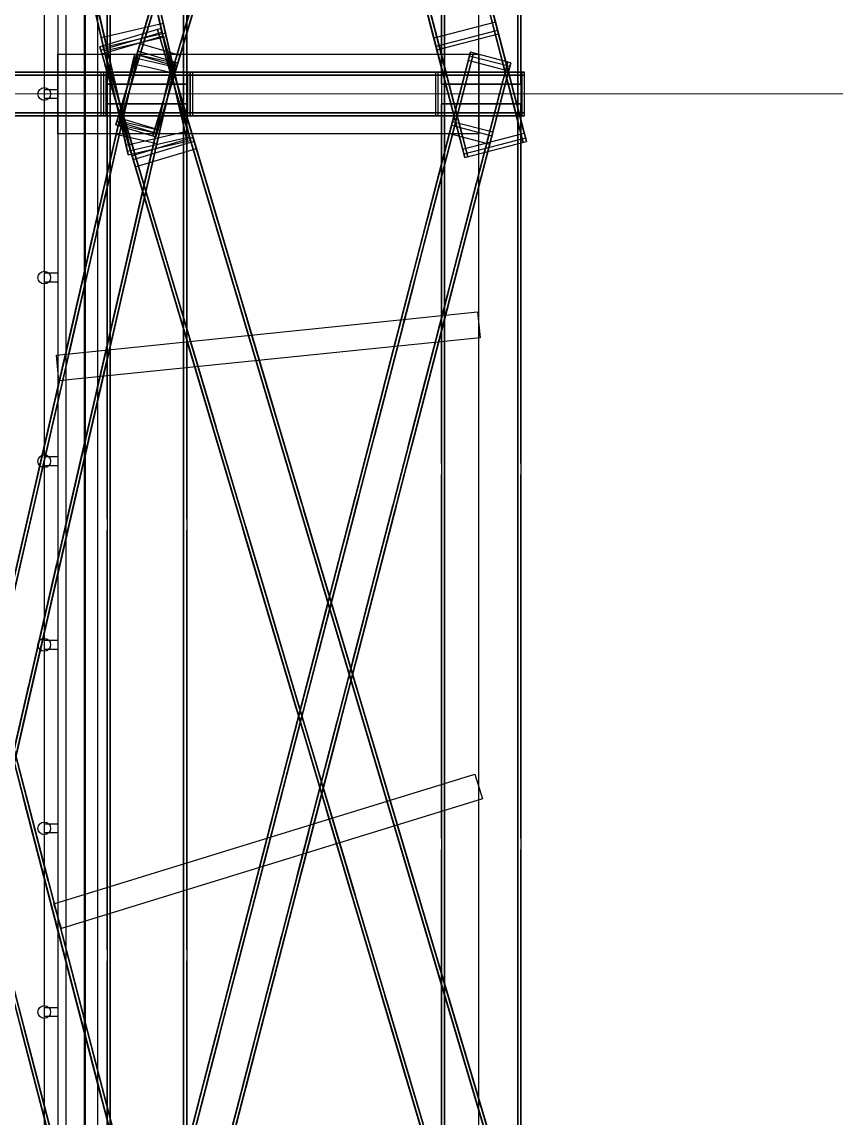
# Model space of a CAD drawing. Header units: millimetres. Extents: x -52000 to 48850, y -48850 to 51750.
# Drawn here: x -13612 to -9519, y -5145 to 362 of the extents above; entities that cross this region are included whole.
import ezdxf

# ---------------------------------------------------------------- set-up
doc = ezdxf.new("R2010")
doc.units = ezdxf.units.MM
for name, color, linetype, lineweight in [('D-BMK-AXIS', 7, 'Continuous', 13), ('D-STR-DECK', 7, 'Continuous', 25), ('D-STR-STRC', 7, 'Continuous', 25)]:
    doc.layers.add(name, color=color, linetype=linetype, lineweight=lineweight)

msp = doc.modelspace()

# ---------------------------------------------------------------- linework, layer by layer
at = {"layer": 'D-BMK-AXIS'}
msp.add_line((-52000, 0), (43500, 0), dxfattribs=at)
at = {"layer": 'D-STR-DECK'}
for points in [[(-13500, 11070), (-13500, -11070), (-13297.5, -10904), (-13297.5, 10904)], [(-13500, 11070), (-13500, -11070), (-13390, -11070), (-13390, 11070)], [(-13500, 11070), (-13500, -11070), (-13390, -11070), (-13390, 11070)], [(-13500, 11070), (-13500, -11070), (-13297.5, -10904), (-13297.5, 10904)], [(-13432.5, 11014.6), (-13432.5, -11014.6), (-13231, -10849.4), (-13231, 10849.4)], [(-13432.5, 11014.6), (-13432.5, -11014.6), (-11315.7, -9278.9), (-11315.7, 9278.9)], [(-13432.5, 11014.6), (-13432.5, -11014.6), (-13292.5, -11014.6), (-13292.5, 11014.6)], [(-13297.5, -10904), (4700, -10904), (4700, 10904), (-13297.5, 10904)], [(-13500, 899.4), (-13500, 23.1), (-13430, 23.1), (-13430, 899.4)], [(-11315.7, -200), (-13432.5, -200), (-13432.5, 200), (-11315.7, 200)], [(-13500, -23.1), (-13500, -899.4), (-13430, -899.4), (-13430, -23.1)], [(-13500, -945.6), (-13500, -1821.9), (-13430, -1821.9), (-13430, -945.6)], [(-11309, -1224.5), (-13425.9, -1441.5), (-13439.1, -1312.2), (-11322.3, -1095.2)], [(-13500, -1868.1), (-13500, -2744.4), (-13430, -2744.4), (-13430, -1868.1)], [(-13500, -2790.6), (-13500, -3666.9), (-13430, -3666.9), (-13430, -2790.6)], [(-11296.6, -3541.7), (-13413.4, -4192.6), (-13451.6, -4068.4), (-11334.8, -3417.4)], [(-13500, -3713.1), (-13500, -4589.4), (-13430, -4589.4), (-13430, -3713.1)], [(-13500, -4635.6), (-13500, -5511.9), (-13430, -5511.9), (-13430, -4635.6)]]:
    msp.add_lwpolyline(points, close=True, dxfattribs=at)
for centre in [(-13500, 0), (-13500, -922.5), (-13500, -1845), (-13500, -2767.5), (-13500, -3690), (-13500, -4612.5)]:
    msp.add_circle(centre, 32, dxfattribs=at)
at = {"layer": 'D-STR-STRC'}
for points in [[(-13183.9, 12983.9), (-13183.9, -12983.9)], [(-12783.9, 12983.9), (-12783.9, -12983.9)], [(-11503.4, 11303.4), (-11503.4, -11303.4)], [(-11103.4, 11303.4), (-11103.4, -11303.4)], [(-14581.6, 7643.4), (-12890.2, 305.8)], [(-14577.7, 7626.6), (-12886.3, 288.9)], [(-14893.5, 7571.6), (-13202, 233.9)], [(-14889.6, 7554.7), (-13198.1, 217)], [(-14461.1, 7120.7), (-12769.7, -217)], [(-14457.2, 7103.8), (-12765.8, -233.9)], [(-14772.9, 7048.8), (-13081.5, -288.9)], [(-14769.1, 7031.9), (-13077.6, -305.8)], [(-12901.4, 6811.4), (-11220.9, 319.5)], [(-12896.8, 6794), (-11216.3, 302)], [(-13211.1, 6731.3), (-11530.6, 239.3)], [(-13206.6, 6713.8), (-11526.1, 221.8)], [(-12761.2, 6270.1), (-11080.7, -221.8)], [(-12756.7, 6252.7), (-11076.2, -239.3)], [(-13071, 6189.9), (-11390.5, -302)], [(-13066.5, 6172.5), (-11386, -319.5)], [(-13034.7, 197.8), (-11354.2, 5849.5)], [(-13029.4, 215.4), (-11348.9, 5867.1)], [(-12833.4, 137.9), (-11152.9, 5789.6)], [(-12828.1, 155.6), (-11147.6, 5807.3)], [(-13134.5, -137.9), (-11454, 5513.8)], [(-13139.7, -155.6), (-11459.2, 5496.1)], [(-12933.2, -197.8), (-11252.7, 5453.9)], [(-12938.4, -215.4), (-11257.9, 5436.3)], [(-12901.5, 354.6), (-12890.2, 305.8)], [(-11231.7, 361.3), (-11220.9, 319.5)], [(-14592.2, 315.5), (-12900.8, -6176.4)], [(-14587.7, 298.3), (-12896.3, -6193.6)], [(-13213.3, 282.7), (-13202, 233.9)], [(-12914.6, 328.3), (-11234.1, -5323.4)], [(-12914.6, 328.3), (-12903.6, 291.1)], [(-12909.4, 310.6), (-11228.9, -5341.1)], [(-11541.5, 281.1), (-11530.6, 239.3)], [(-14901.9, 234.8), (-13210.5, -6257.1)], [(-13221.3, 237.1), (-11540.8, -5414.6)], [(-13221.3, 237.1), (-13210.3, 199.9)], [(-13029.4, 215.4), (-13018.3, 252.6)], [(-14897.4, 217.6), (-13206, -6274.3)], [(-14740.7, -7153.9), (-13049.3, 183.8)], [(-14736.8, -7137), (-13045.4, 200.7)], [(-13216.1, 219.4), (-11535.6, -5432.3)], [(-13056.7, 151.8), (-13045.4, 200.7)], [(-13042.6, -6299.8), (-11362.1, 192.2)], [(-13038.1, -6282.3), (-11357.6, 209.7)], [(-12828.1, 155.6), (-12817.1, 192.8)], [(-11368.4, 167.8), (-11357.6, 209.7)], [(-14536.1, -7201.1), (-12844.7, 136.6)], [(-14532.2, -7184.2), (-12840.8, 153.5)], [(-12852, 104.6), (-12840.8, 153.5)], [(-12839.3, -6352.4), (-11158.8, 139.6)], [(-12834.8, -6334.9), (-11154.3, 157)], [(-11165.1, 115.2), (-11154.3, 157)], [(-14893.5, 110), (-13202.1, 110)], [(-14873.7, 110), (-13182.3, 110)], [(-14477, 110), (-12785.6, 110)], [(-14457.2, 110), (-12765.8, 110)], [(-13215, 110), (-13202.1, 110)], [(-13202.4, 110), (-11521.9, 110)], [(-13202.4, 110), (-13190.4, 110)], [(-13182.5, 110), (-11502, 110)], [(-12785.4, 110), (-11104.9, 110)], [(-12778.7, 110), (-12765.8, 110)], [(-12765.5, 110), (-11085, 110)], [(-12765.5, 110), (-12753.6, 110)], [(-11533.8, 110), (-11521.9, 110)], [(-11096.9, 110), (-11085, 110)], [(-13183.9, 50), (-13183.9, -50)], [(-12783.9, 50), (-12783.9, -50)], [(-11503.4, 50), (-11503.4, -50)], [(-11103.4, 50), (-11103.4, -50)], [(-14893.5, -110), (-13202.1, -110)], [(-14873.7, -110), (-13182.3, -110)], [(-14477, -110), (-12785.6, -110)], [(-14457.2, -110), (-12765.8, -110)], [(-13215, -110), (-13202.1, -110)], [(-13202.4, -110), (-11521.9, -110)], [(-13202.4, -110), (-13190.4, -110)], [(-13182.5, -110), (-11502, -110)], [(-12785.4, -110), (-11104.9, -110)], [(-12778.7, -110), (-12765.8, -110)], [(-12765.5, -110), (-11085, -110)], [(-12765.5, -110), (-12753.6, -110)], [(-11533.8, -110), (-11521.9, -110)], [(-11096.9, -110), (-11085, -110)], [(-14818.5, -7491.2), (-13127.1, -153.5)], [(-14814.6, -7474.3), (-13123.2, -136.6)], [(-13139.7, -155.6), (-13128.7, -118.4)], [(-13138.3, -202.3), (-13127.1, -153.5)], [(-13133, -6649), (-11452.5, -157)], [(-13128.5, -6631.5), (-11448, -139.6)], [(-11463.4, -198.9), (-11452.5, -157)], [(-14613.8, -7538.3), (-12922.4, -200.7)], [(-14610, -7521.5), (-12918.5, -183.8)], [(-14453.3, -217.6), (-12761.9, -6709.6)], [(-12938.4, -215.4), (-12927.4, -178.2)], [(-12933.7, -249.5), (-12922.4, -200.7)], [(-12929.7, -6701.6), (-11249.2, -209.7)], [(-12925.2, -6684.2), (-11244.7, -192.2)], [(-12777.1, -185), (-12765.8, -233.9)], [(-12751.8, -219.4), (-11071.3, -5871.1)], [(-11260.1, -251.5), (-11249.2, -209.7)], [(-11087, -197.5), (-11076.2, -239.3)], [(-14448.8, -234.8), (-12757.4, -6726.8)], [(-13088.9, -256.9), (-13077.6, -305.8)], [(-12746.5, -237.1), (-11066, -5888.8)], [(-12746.5, -237.1), (-12735.4, -274.3)], [(-14763, -298.3), (-13071.5, -6790.3)], [(-14758.5, -315.5), (-13067.1, -6807.5)], [(-13058.5, -310.6), (-11378, -5962.3)], [(-13053.2, -328.3), (-11372.7, -5980)], [(-13053.2, -328.3), (-13042.2, -365.5)], [(-11396.8, -277.7), (-11386, -319.5)]]:
    msp.add_lwpolyline(points, dxfattribs=at)
for points in [[(-13167.9, 12983.9), (-13167.9, 12983.9), (-13167.9, -12983.9), (-13167.9, -12983.9)], [(-12799.9, 12983.9), (-12799.9, 12983.9), (-12799.9, -12983.9), (-12799.9, -12983.9)], [(-11487.4, 11303.4), (-11487.4, 11303.4), (-11487.4, -11303.4), (-11487.4, -11303.4)], [(-11119.4, 11303.4), (-11119.4, 11303.4), (-11119.4, -11303.4), (-11119.4, -11303.4)], [(-14597.2, 7639.8), (-14472.8, 7100.2), (-12781.4, -237.5), (-12905.8, 302.2)], [(-14581.6, 7643.4), (-14457.2, 7103.8), (-12765.8, -233.9), (-12890.2, 305.8)], [(-14893.5, 7571.6), (-14769.1, 7031.9), (-13077.6, -305.8), (-13202, 233.9)], [(-14877.9, 7575.2), (-14753.5, 7035.5), (-13062, -302.2), (-13186.4, 237.5)], [(-12916.8, 6807.4), (-12772.2, 6248.7), (-11091.7, -243.3), (-11236.3, 315.5)], [(-12901.4, 6811.4), (-12756.7, 6252.7), (-11076.2, -239.3), (-11220.9, 319.5)], [(-13211.1, 6731.3), (-13066.5, 6172.5), (-11386, -319.5), (-11530.6, 239.3)], [(-13195.7, 6735.3), (-13051, 6176.5), (-11370.5, -315.5), (-11515.2, 243.3)], [(-13139.7, -155.6), (-13029.4, 215.4), (-11348.9, 5867.1), (-11459.2, 5496.1)], [(-13124.4, -160.1), (-13014.1, 210.9), (-11333.6, 5862.6), (-11443.9, 5491.6)], [(-12953.8, -210.9), (-12843.5, 160.1), (-11163, 5811.9), (-11273.3, 5440.8)], [(-12938.4, -215.4), (-12828.1, 155.6), (-11147.6, 5807.3), (-11257.9, 5436.3)], [(-13183.9, 2136.5), (-13183.9, 2136.5), (-13183.9, 50), (-13183.9, 50)], [(-13167.9, 2136.5), (-13167.9, 2136.5), (-13167.9, 50), (-13167.9, 50)], [(-12799.9, 2136.5), (-12799.9, 2136.5), (-12799.9, 50), (-12799.9, 50)], [(-12783.9, 2136.5), (-12783.9, 2136.5), (-12783.9, 50), (-12783.9, 50)], [(-11503.4, 1856.4), (-11503.4, 1856.4), (-11503.4, 50), (-11503.4, 50)], [(-11487.4, 1856.4), (-11487.4, 1856.4), (-11487.4, 50), (-11487.4, 50)], [(-11119.4, 1856.4), (-11119.4, 1856.4), (-11119.4, 50), (-11119.4, 50)], [(-11103.4, 1856.4), (-11103.4, 1856.4), (-11103.4, 50), (-11103.4, 50)], [(-11793.8, 1256), (-11664.6, 756.9), (-11548.2, 307.2)], [(-11788.5, 1235.6), (-11672.1, 785.9), (-11542.9, 286.8)], [(-11778.4, 1260.1), (-11649.1, 760.9), (-11532.7, 311.2)], [(-11773.1, 1239.6), (-11656.7, 789.9), (-11527.4, 290.8)], [(-12795.2, 322.4), (-12666.2, 756.2), (-12588.7, 1016.8)], [(-12788.4, 345.4), (-12710.9, 606), (-12581.9, 1039.8)], [(-12779.9, 317.8), (-12650.9, 751.6), (-12573.4, 1012.2)], [(-12773, 340.9), (-12695.5, 601.5), (-12566.6, 1035.2)], [(-13030.8, 844.5), (-12909.3, 317.3), (-12809.2, -117)], [(-13027.1, 828.5), (-12927, 394.3), (-12805.5, -132.9)], [(-13015.2, 848.1), (-12893.7, 320.9), (-12793.6, -113.4)], [(-13011.5, 832.1), (-12911.4, 397.9), (-12789.9, -129.3)], [(-13327, 776.2), (-13205.5, 249), (-13105.4, -185.3)], [(-13311.5, 779.8), (-13189.9, 252.6), (-13089.8, -181.7)], [(-11359.5, 791.2), (-11238.1, 322.4), (-11121.7, -127.3)], [(-11344, 795.2), (-11222.6, 326.4), (-11106.2, -123.3)], [(-11338.7, 774.8), (-11222.3, 325.1), (-11100.9, -143.7)], [(-13323.4, 760.3), (-13223.3, 326), (-13101.7, -201.2)], [(-13307.8, 763.8), (-13207.7, 329.6), (-13086.1, -197.6)], [(-11638.3, 719.1), (-11516.9, 250.2), (-11400.5, -199.4)], [(-11354.2, 770.8), (-11237.8, 321.1), (-11116.4, -147.7)], [(-11653.8, 715), (-11532.4, 246.2), (-11416, -203.5)], [(-11648.5, 694.6), (-11532.1, 244.9), (-11410.7, -223.9)], [(-11633, 698.6), (-11516.6, 248.9), (-11395.2, -219.9)], [(-13106.3, -43.3), (-13028.9, 217.3), (-12907.9, 624.1)], [(-13091, -47.9), (-13013.5, 212.7), (-12892.6, 619.5)], [(-13113.2, -66.3), (-12992.2, 340.5), (-12914.7, 601.1)], [(-13097.8, -70.9), (-12976.9, 335.9), (-12899.4, 596.5)], [(-12920.4, -98.6), (-12842.9, 162), (-12721.9, 568.8)], [(-12905.1, -103.1), (-12827.6, 157.5), (-12706.6, 564.3)], [(-12927.2, -121.6), (-12806.3, 285.2), (-12728.8, 545.8)], [(-12911.9, -126.2), (-12790.9, 280.6), (-12713.4, 541.2)], [(-12901.5, 354.6), (-13213.3, 282.7), (-13088.9, -256.9), (-12777.1, -185)], [(-11231.7, 361.3), (-11541.5, 281.1), (-11396.8, -277.7), (-11087, -197.5)], [(-14607.7, 311.5), (-14464.3, -238.9), (-12772.9, -6730.8), (-12916.3, -6180.5)], [(-14592.2, 315.5), (-14448.8, -234.8), (-12757.4, -6726.8), (-12900.8, -6176.4)], [(-12914.6, 328.3), (-13221.3, 237.1), (-13216.1, 219.4), (-12909.4, 310.6)], [(-12914.6, 328.3), (-13221.3, 237.1), (-13053.2, -328.3), (-12746.5, -237.1)], [(-12903.6, 291.1), (-13210.3, 199.9), (-13042.2, -365.5), (-12735.4, -274.3)], [(-12890.2, 305.8), (-13202, 233.9), (-13198.1, 217), (-12886.3, 288.9)], [(-12890.2, 305.8), (-13202, 233.9), (-13077.6, -305.8), (-12765.8, -233.9)], [(-12930, 323.7), (-12761.8, -241.6), (-11081.3, -5893.4), (-11249.5, -5328)], [(-12914.6, 328.3), (-12746.5, -237.1), (-11066, -5888.8), (-11234.1, -5323.4)], [(-11220.9, 319.5), (-11530.6, 239.3), (-11526.1, 221.8), (-11216.3, 302)], [(-11220.9, 319.5), (-11530.6, 239.3), (-11386, -319.5), (-11076.2, -239.3)], [(-14901.9, 234.8), (-14758.5, -315.5), (-13067.1, -6807.5), (-13210.5, -6257.1)], [(-14886.4, 238.9), (-14743, -311.5), (-13051.6, -6803.4), (-13195, -6253.1)], [(-13221.3, 237.1), (-13053.2, -328.3), (-11372.7, -5980), (-11540.8, -5414.6)], [(-13206, 241.6), (-13037.9, -323.7), (-11357.4, -5975.4), (-11525.5, -5410.1)], [(-13128.7, -118.4), (-12927.4, -178.2), (-12817.1, 192.8), (-13018.3, 252.6)], [(-12903.4, 234.4), (-12782.4, -172.4), (-12647.2, -627.3)], [(-12888.1, 239), (-12767.1, -167.8), (-12631.8, -622.7)], [(-14818.5, -7491.2), (-14736.8, -7137), (-13045.4, 200.7), (-13127.1, -153.5)], [(-14802.9, -7494.8), (-14721.3, -7140.6), (-13029.8, 197.1), (-13111.5, -157.1)], [(-13139.7, -155.6), (-12938.4, -215.4), (-12828.1, 155.6), (-13029.4, 215.4)], [(-13133, -6649), (-13038.1, -6282.3), (-11357.6, 209.7), (-11452.5, -157)], [(-13127.1, -153.5), (-12922.4, -200.7), (-12840.8, 153.5), (-13045.4, 200.7)], [(-13117.5, -6653), (-13022.6, -6286.3), (-11342.1, 205.7), (-11437.1, -161)], [(-13049.3, 183.8), (-12844.7, 136.6), (-12840.8, 153.5), (-13045.4, 200.7)], [(-13034.7, 197.8), (-12833.4, 137.9), (-12828.1, 155.6), (-13029.4, 215.4)], [(-12896.6, 211.4), (-12761.3, -243.5), (-12640.3, -650.3)], [(-12881.2, 216), (-12746, -238.9), (-12625, -645.7)], [(-11463.4, -198.9), (-11260.1, -251.5), (-11165.1, 115.2), (-11368.4, 167.8)], [(-11452.5, -157), (-11249.2, -209.7), (-11154.3, 157), (-11357.6, 209.7)], [(-11362.1, 192.2), (-11158.8, 139.6), (-11154.3, 157), (-11357.6, 209.7)], [(-14629.4, -7534.7), (-14547.8, -7180.6), (-12856.4, 157.1), (-12938, -197.1)], [(-14613.8, -7538.3), (-14532.2, -7184.2), (-12840.8, 153.5), (-12922.4, -200.7)], [(-13194.8, 147.8), (-13073.8, -259), (-12938.6, -713.9)], [(-13188, 124.8), (-13052.7, -330.2), (-12931.7, -736.9)], [(-13179.5, 152.4), (-13058.5, -254.4), (-12923.2, -709.4)], [(-13172.6, 129.3), (-13037.3, -325.6), (-12916.4, -732.4)], [(-13138.3, -202.3), (-12933.7, -249.5), (-12852, 104.6), (-13056.7, 151.8)], [(-12945.2, -6697.6), (-12850.3, -6330.9), (-11169.8, 161), (-11264.7, -205.7)], [(-12929.7, -6701.6), (-12834.8, -6334.9), (-11154.3, 157), (-11249.2, -209.7)], [(-11570.4, -612.3), (-11503.7, -354.8), (-11382.4, 114.1)], [(-14457.2, 110), (-14893.5, 110), (-13202.1, 110), (-12765.8, 110)], [(-14457.2, 94), (-14893.5, 94), (-13202.1, 94), (-12765.8, 94)], [(-13551.3, 110), (-13863.6, 110), (-13735.6, 110)], [(-13551.3, 94), (-13863.6, 94), (-13735.6, 94)], [(-13641.8, 110), (-13513.7, 110), (-13826.1, 110)], [(-13641.8, 94), (-13513.7, 94), (-13826.1, 94)], [(-13410.3, 110), (-13722.7, 110), (-13594.6, 110)], [(-13410.3, 94), (-13722.7, 94), (-13594.6, 94)], [(-13500.8, 110), (-13372.8, 110), (-13685.2, 110)], [(-13500.8, 94), (-13372.8, 94), (-13685.2, 94)], [(-13269.4, 110), (-13581.7, 110), (-13453.7, 110)], [(-13269.4, 94), (-13581.7, 94), (-13453.7, 94)], [(-13359.9, 110), (-13231.8, 110), (-13544.2, 110)], [(-13359.9, 94), (-13231.8, 94), (-13544.2, 94)], [(-13128.4, 110), (-13440.8, 110), (-13312.7, 110)], [(-13128.4, 94), (-13440.8, 94), (-13312.7, 94)], [(-13218.9, 110), (-13090.9, 110), (-13403.2, 110)], [(-13218.9, 94), (-13090.9, 94), (-13403.2, 94)], [(-12987.5, 110), (-13299.8, 110), (-13181.1, 110)], [(-12987.5, 94), (-13299.8, 94), (-13181.1, 94)], [(-13078, 110), (-12949.9, 110), (-13262.3, 110)], [(-13078, 94), (-12949.9, 94), (-13262.3, 94)], [(-13252.1, -695.8), (-13130.5, -168.6), (-13073.2, 80.1)], [(-13248.4, -679.9), (-13191.1, -431.1), (-13069.5, 96.1)], [(-13236.5, -699.4), (-13115, -172.2), (-13057.6, 76.6)], [(-13232.8, -683.5), (-13175.5, -434.7), (-13053.9, 92.5)], [(-12778.7, -110), (-12778.7, 110), (-13215, 110), (-13215, -110)], [(-13182.5, -110), (-13182.5, 110), (-13202.4, 110), (-13202.4, -110)], [(-12765.5, 110), (-13202.4, 110), (-11521.9, 110), (-11085, 110)], [(-12765.5, -110), (-12765.5, 110), (-13202.4, 110), (-13202.4, -110)], [(-12765.5, 94), (-13202.4, 94), (-11521.9, 94), (-11085, 94)], [(-13182.3, -110), (-13182.3, 110), (-13202.1, 110), (-13202.1, -110)], [(-12765.8, -110), (-12765.8, 110), (-13202.1, 110), (-13202.1, -110)], [(-12753.6, -110), (-12753.6, 110), (-13190.4, 110), (-13190.4, -110)], [(-12838, 110), (-13150.7, 110), (-13031.2, 110)], [(-12838, 94), (-13150.7, 94), (-13031.2, 94)], [(-12937, 110), (-12818.3, 110), (-13130.7, 110)], [(-12937, 94), (-12818.3, 94), (-13130.7, 94)], [(-12706.6, 110), (-13019.3, 110), (-12891.2, 110)], [(-12706.6, 94), (-13019.3, 94), (-12891.2, 94)], [(-12787.9, 110), (-12668.4, 110), (-12981.2, 110)], [(-12787.9, 94), (-12668.4, 94), (-12981.2, 94)], [(-12566.5, 110), (-12879.3, 110), (-12751.2, 110)], [(-12566.5, 94), (-12879.3, 94), (-12751.2, 94)], [(-12656.5, 110), (-12528.4, 110), (-12841.2, 110)], [(-12656.5, 94), (-12528.4, 94), (-12841.2, 94)], [(-12765.8, -110), (-12765.8, 110), (-12785.6, 110), (-12785.6, -110)], [(-12765.5, -110), (-12765.5, 110), (-12785.4, 110), (-12785.4, -110)], [(-12426.5, 110), (-12739.2, 110), (-12611.1, 110)], [(-12426.5, 94), (-12739.2, 94), (-12611.1, 94)], [(-12516.5, 110), (-12388.4, 110), (-12701.1, 110)], [(-12516.5, 94), (-12388.4, 94), (-12701.1, 94)], [(-12286.4, 110), (-12599.2, 110), (-12471.1, 110)], [(-12286.4, 94), (-12599.2, 94), (-12471.1, 94)], [(-12376.4, 110), (-12248.3, 110), (-12561.1, 110)], [(-12376.4, 94), (-12248.3, 94), (-12561.1, 94)], [(-12146.4, 110), (-12459.2, 110), (-12331, 110)], [(-12146.4, 94), (-12459.2, 94), (-12331, 94)], [(-12236.4, 110), (-12108.3, 110), (-12421, 110)], [(-12236.4, 94), (-12108.3, 94), (-12421, 94)], [(-12006.4, 110), (-12319.1, 110), (-12191, 110)], [(-12006.4, 94), (-12319.1, 94), (-12191, 94)], [(-12096.4, 110), (-11968.2, 110), (-12281, 110)], [(-12096.4, 94), (-11968.2, 94), (-12281, 94)], [(-11866.3, 110), (-12179.1, 110), (-12051, 110)], [(-11866.3, 94), (-12179.1, 94), (-12051, 94)], [(-11956.3, 110), (-11828.2, 110), (-12141, 110)], [(-11956.3, 94), (-11828.2, 94), (-12141, 94)], [(-11726.3, 110), (-12039, 110), (-11910.9, 110)], [(-11726.3, 94), (-12039, 94), (-11910.9, 94)], [(-11816.3, 110), (-11688.2, 110), (-12000.9, 110)], [(-11816.3, 94), (-11688.2, 94), (-12000.9, 94)], [(-11586.2, 110), (-11899, 110), (-11770.9, 110)], [(-11586.2, 94), (-11899, 94), (-11770.9, 94)], [(-11676.2, 110), (-11548.1, 110), (-11860.9, 110)], [(-11676.2, 94), (-11548.1, 94), (-11860.9, 94)], [(-11446.2, 110), (-11759, 110), (-11630.8, 110)], [(-11446.2, 94), (-11759, 94), (-11630.8, 94)], [(-11536.2, 110), (-11408.1, 110), (-11720.8, 110)], [(-11536.2, 94), (-11408.1, 94), (-11720.8, 94)], [(-11306.2, 110), (-11618.9, 110), (-11499.4, 110)], [(-11306.2, 94), (-11618.9, 94), (-11499.4, 94)], [(-11396.2, 110), (-11268, 110), (-11580.8, 110)], [(-11396.2, 94), (-11268, 94), (-11580.8, 94)], [(-11575.7, -632.8), (-11454.3, -163.9), (-11387.7, 93.6)], [(-11560.2, -636.8), (-11438.8, -167.9), (-11372.2, 89.6)], [(-11554.9, -616.3), (-11488.2, -358.8), (-11366.9, 110.1)], [(-11096.9, -110), (-11096.9, 110), (-11533.8, 110), (-11533.8, -110)], [(-11502, -110), (-11502, 110), (-11521.9, 110), (-11521.9, -110)], [(-11085, -110), (-11085, 110), (-11521.9, 110), (-11521.9, -110)], [(-11256.1, 110), (-11136.6, 110), (-11449.4, 110)], [(-11256.1, 94), (-11136.6, 94), (-11449.4, 94)], [(-11382.6, -660.9), (-11315.9, -403.4), (-11194.5, 65.5)], [(-11367.1, -664.9), (-11300.4, -407.4), (-11179.1, 61.5)], [(-11085, -110), (-11085, 110), (-11104.9, 110), (-11104.9, -110)], [(-12783.9, 50), (-13183.9, 50), (-13183.9, 50), (-12783.9, 50)], [(-13063, -739.4), (-12941.5, -212.2), (-12884.2, 36.6)], [(-13059.4, -723.4), (-13002, -474.7), (-12880.5, 52.5)], [(-13047.4, -743), (-12925.9, -215.8), (-12868.6, 33)], [(-13043.8, -727), (-12986.4, -478.3), (-12864.9, 48.9)], [(-11103.4, 50), (-11503.4, 50), (-11503.4, 50), (-11103.4, 50)], [(-11387.9, -681.4), (-11266.5, -212.6), (-11199.8, 45)], [(-11372.4, -685.4), (-11251, -216.6), (-11184.4, 41)], [(-13183.9, -50), (-13183.9, -50), (-13183.9, -2136.5), (-13183.9, -2136.5)], [(-12783.9, -50), (-13183.9, -50), (-13183.9, -50), (-12783.9, -50)], [(-13167.9, -50), (-13167.9, -50), (-13167.9, -2136.5), (-13167.9, -2136.5)], [(-12799.9, -50), (-12799.9, -50), (-12799.9, -2136.5), (-12799.9, -2136.5)], [(-12783.9, -50), (-12783.9, -50), (-12783.9, -2136.5), (-12783.9, -2136.5)], [(-11503.4, -50), (-11503.4, -50), (-11503.4, -1856.4), (-11503.4, -1856.4)], [(-11103.4, -50), (-11503.4, -50), (-11503.4, -50), (-11103.4, -50)], [(-11487.4, -50), (-11487.4, -50), (-11487.4, -1856.4), (-11487.4, -1856.4)], [(-11119.4, -50), (-11119.4, -50), (-11119.4, -1856.4), (-11119.4, -1856.4)], [(-11103.4, -50), (-11103.4, -50), (-11103.4, -1856.4), (-11103.4, -1856.4)], [(-14457.2, -94), (-14893.5, -94), (-13202.1, -94), (-12765.8, -94)], [(-14457.2, -110), (-14893.5, -110), (-13202.1, -110), (-12765.8, -110)], [(-13551.3, -94), (-13863.6, -94), (-13735.6, -94)], [(-13551.3, -110), (-13863.6, -110), (-13735.6, -110)], [(-13641.8, -94), (-13513.7, -94), (-13826.1, -94)], [(-13641.8, -110), (-13513.7, -110), (-13826.1, -110)], [(-13410.3, -94), (-13722.7, -94), (-13594.6, -94)], [(-13410.3, -110), (-13722.7, -110), (-13594.6, -110)], [(-13500.8, -94), (-13372.8, -94), (-13685.2, -94)], [(-13500.8, -110), (-13372.8, -110), (-13685.2, -110)], [(-13269.4, -94), (-13581.7, -94), (-13453.7, -94)], [(-13269.4, -110), (-13581.7, -110), (-13453.7, -110)], [(-13359.9, -94), (-13231.8, -94), (-13544.2, -94)], [(-13359.9, -110), (-13231.8, -110), (-13544.2, -110)], [(-13128.4, -94), (-13440.8, -94), (-13312.7, -94)], [(-13128.4, -110), (-13440.8, -110), (-13312.7, -110)], [(-13218.9, -94), (-13090.9, -94), (-13403.2, -94)], [(-13218.9, -110), (-13090.9, -110), (-13403.2, -110)], [(-12987.5, -94), (-13299.8, -94), (-13181.1, -94)], [(-12987.5, -110), (-13299.8, -110), (-13181.1, -110)], [(-13078, -94), (-12949.9, -94), (-13262.3, -94)], [(-13078, -110), (-12949.9, -110), (-13262.3, -110)], [(-12765.5, -94), (-13202.4, -94), (-11521.9, -94), (-11085, -94)], [(-12765.5, -110), (-13202.4, -110), (-11521.9, -110), (-11085, -110)], [(-12838, -94), (-13150.7, -94), (-13031.2, -94)], [(-12838, -110), (-13150.7, -110), (-13031.2, -110)], [(-12937, -94), (-12818.3, -94), (-13130.7, -94)], [(-12937, -110), (-12818.3, -110), (-13130.7, -110)], [(-12706.6, -94), (-13019.3, -94), (-12891.2, -94)], [(-12706.6, -110), (-13019.3, -110), (-12891.2, -110)], [(-12787.9, -94), (-12668.4, -94), (-12981.2, -94)], [(-12787.9, -110), (-12668.4, -110), (-12981.2, -110)], [(-12566.5, -94), (-12879.3, -94), (-12751.2, -94)], [(-12566.5, -110), (-12879.3, -110), (-12751.2, -110)], [(-12656.5, -94), (-12528.4, -94), (-12841.2, -94)], [(-12656.5, -110), (-12528.4, -110), (-12841.2, -110)], [(-12426.5, -94), (-12739.2, -94), (-12611.1, -94)], [(-12426.5, -110), (-12739.2, -110), (-12611.1, -110)], [(-12516.5, -94), (-12388.4, -94), (-12701.1, -94)], [(-12516.5, -110), (-12388.4, -110), (-12701.1, -110)], [(-12286.4, -94), (-12599.2, -94), (-12471.1, -94)], [(-12286.4, -110), (-12599.2, -110), (-12471.1, -110)], [(-12376.4, -94), (-12248.3, -94), (-12561.1, -94)], [(-12376.4, -110), (-12248.3, -110), (-12561.1, -110)], [(-12146.4, -94), (-12459.2, -94), (-12331, -94)], [(-12146.4, -110), (-12459.2, -110), (-12331, -110)], [(-12236.4, -94), (-12108.3, -94), (-12421, -94)], [(-12236.4, -110), (-12108.3, -110), (-12421, -110)], [(-12006.4, -94), (-12319.1, -94), (-12191, -94)], [(-12006.4, -110), (-12319.1, -110), (-12191, -110)], [(-12096.4, -94), (-11968.2, -94), (-12281, -94)], [(-12096.4, -110), (-11968.2, -110), (-12281, -110)], [(-11866.3, -94), (-12179.1, -94), (-12051, -94)], [(-11866.3, -110), (-12179.1, -110), (-12051, -110)], [(-11956.3, -94), (-11828.2, -94), (-12141, -94)], [(-11956.3, -110), (-11828.2, -110), (-12141, -110)], [(-11726.3, -94), (-12039, -94), (-11910.9, -94)], [(-11726.3, -110), (-12039, -110), (-11910.9, -110)], [(-11816.3, -94), (-11688.2, -94), (-12000.9, -94)], [(-11816.3, -110), (-11688.2, -110), (-12000.9, -110)], [(-11586.2, -94), (-11899, -94), (-11770.9, -94)], [(-11586.2, -110), (-11899, -110), (-11770.9, -110)], [(-11676.2, -94), (-11548.1, -94), (-11860.9, -94)], [(-11676.2, -110), (-11548.1, -110), (-11860.9, -110)], [(-11446.2, -94), (-11759, -94), (-11630.8, -94)], [(-11446.2, -110), (-11759, -110), (-11630.8, -110)], [(-11536.2, -94), (-11408.1, -94), (-11720.8, -94)], [(-11536.2, -110), (-11408.1, -110), (-11720.8, -110)], [(-11306.2, -94), (-11618.9, -94), (-11499.4, -94)], [(-11306.2, -110), (-11618.9, -110), (-11499.4, -110)], [(-11396.2, -94), (-11268, -94), (-11580.8, -94)], [(-11396.2, -110), (-11268, -110), (-11580.8, -110)], [(-11256.1, -94), (-11136.6, -94), (-11449.4, -94)], [(-11256.1, -110), (-11136.6, -110), (-11449.4, -110)], [(-13139.7, -155.6), (-12938.4, -215.4), (-12933.2, -197.8), (-13134.5, -137.9)], [(-13127.1, -153.5), (-12922.4, -200.7), (-12918.5, -183.8), (-13123.2, -136.6)], [(-11452.5, -157), (-11249.2, -209.7), (-11244.7, -192.2), (-11448, -139.6)], [(-12769.7, -217), (-13081.5, -288.9), (-13077.6, -305.8), (-12765.8, -233.9)], [(-12751.8, -219.4), (-13058.5, -310.6), (-13053.2, -328.3), (-12746.5, -237.1)], [(-12771.4, -209.6), (-12642.4, -643.3), (-12507.1, -1098.3)], [(-12756, -205), (-12627.1, -638.8), (-12491.8, -1093.7)], [(-12764.5, -232.6), (-12629.3, -687.5), (-12500.3, -1121.3)], [(-12749.2, -228), (-12613.9, -683), (-12485, -1116.7)], [(-11080.7, -221.8), (-11390.5, -302), (-11386, -319.5), (-11076.2, -239.3)], [(-13062.8, -296.2), (-12933.8, -730), (-12798.5, -1184.9)], [(-13055.9, -319.2), (-12920.7, -774.2), (-12791.7, -1207.9)], [(-13047.4, -291.6), (-12918.5, -725.4), (-12783.2, -1180.4)], [(-13040.6, -314.7), (-12905.3, -769.6), (-12776.3, -1203.4)], [(-11715.7, -1173.8), (-11586.5, -674.6), (-11519.8, -417)], [(-11710.4, -1153.3), (-11643.8, -895.8), (-11514.5, -396.6)], [(-11700.2, -1177.8), (-11571, -678.6), (-11504.4, -421.1)], [(-11694.9, -1157.3), (-11628.3, -899.8), (-11499.1, -400.6)], [(-13389.3, -1291.3), (-13332, -1042.6), (-13202.3, -480)], [(-13373.8, -1294.9), (-13316.4, -1046.2), (-13186.7, -483.5)], [(-11527.9, -1222.4), (-11398.7, -723.2), (-11332, -465.7)], [(-11522.6, -1201.9), (-11456, -944.4), (-11326.7, -445.2)], [(-11512.4, -1226.4), (-11383.2, -727.2), (-11316.5, -469.7)], [(-11507.1, -1205.9), (-11440.5, -948.4), (-11311.2, -449.2)], [(-13393, -1307.3), (-13263.3, -744.7), (-13206, -495.9)], [(-13377.4, -1310.9), (-13247.7, -748.3), (-13190.4, -499.5)], [(-13204, -1350.9), (-13074.3, -788.2), (-13017, -539.5)], [(-13200.3, -1334.9), (-13143, -1086.2), (-13013.3, -523.5)], [(-13188.4, -1354.5), (-13058.7, -791.8), (-13001.4, -543.1)], [(-13184.7, -1338.5), (-13127.4, -1089.8), (-12997.7, -527.1)], [(-12631.3, -680.5), (-12502.4, -1114.3), (-12367.1, -1569.2)], [(-12624.5, -703.5), (-12489.2, -1158.5), (-12360.2, -1592.3)], [(-12616, -676), (-12487, -1109.8), (-12351.8, -1564.7)], [(-12609.2, -699), (-12473.9, -1153.9), (-12344.9, -1587.7)], [(-12922.7, -767.2), (-12793.8, -1201), (-12658.5, -1655.9)], [(-12907.4, -762.6), (-12778.4, -1196.4), (-12643.1, -1651.3)], [(-12915.9, -790.2), (-12780.6, -1245.1), (-12651.6, -1678.9)], [(-12900.6, -785.6), (-12765.3, -1240.6), (-12636.3, -1674.3)], [(-11855.8, -1714.8), (-11726.6, -1215.6), (-11659.9, -958)], [(-11850.5, -1694.3), (-11783.8, -1436.8), (-11654.6, -937.6)], [(-11840.3, -1718.8), (-11711.1, -1219.6), (-11644.4, -962.1)], [(-11835, -1698.3), (-11768.3, -1440.8), (-11639.1, -941.6)], [(-11662.7, -1742.9), (-11596, -1485.4), (-11466.8, -986.2)], [(-11647.2, -1746.9), (-11580.5, -1489.4), (-11451.3, -990.2)], [(-11668, -1763.4), (-11538.8, -1264.2), (-11472.1, -1006.7)], [(-11652.5, -1767.4), (-11523.3, -1268.2), (-11456.6, -1010.7)], [(-13530.3, -1902.8), (-13473, -1654.1), (-13343.3, -1091.4)], [(-13514.7, -1906.4), (-13457.4, -1657.7), (-13327.7, -1095)], [(-13534, -1918.8), (-13404.3, -1356.1), (-13346.9, -1107.4)], [(-13518.4, -1922.4), (-13388.7, -1359.7), (-13331.4, -1111)], [(-13344.9, -1962.3), (-13215.2, -1399.7), (-13157.9, -1151)], [(-13341.3, -1946.4), (-13283.9, -1697.6), (-13154.2, -1135)], [(-13329.3, -1965.9), (-13199.7, -1403.3), (-13142.3, -1154.6)], [(-13325.7, -1950), (-13268.3, -1701.2), (-13138.6, -1138.6)], [(-12491.3, -1151.5), (-12362.3, -1585.3), (-12227, -2040.2)], [(-12476, -1147), (-12347, -1580.7), (-12211.7, -2035.7)], [(-12484.5, -1174.5), (-12349.2, -1629.5), (-12220.2, -2063.2)], [(-12469.1, -1170), (-12333.8, -1624.9), (-12204.9, -2058.7)], [(-12782.7, -1238.2), (-12653.7, -1671.9), (-12518.4, -2126.9)], [(-12775.8, -1261.2), (-12640.6, -1716.1), (-12511.6, -2149.9)], [(-12767.4, -1233.6), (-12638.4, -1667.4), (-12503.1, -2122.3)], [(-12760.5, -1256.6), (-12625.2, -1711.5), (-12496.3, -2145.3)], [(-11990.5, -2235.3), (-11923.8, -1977.7), (-11794.6, -1478.6)], [(-11975, -2239.3), (-11908.4, -1981.8), (-11779.1, -1482.6)], [(-11995.8, -2255.8), (-11866.6, -1756.6), (-11799.9, -1499)], [(-11980.3, -2259.8), (-11851.1, -1760.6), (-11784.4, -1503.1)], [(-11802.7, -2283.9), (-11736, -2026.4), (-11606.8, -1527.2)], [(-11787.2, -2287.9), (-11720.5, -2030.4), (-11591.3, -1531.2)], [(-11808, -2304.4), (-11678.8, -1805.2), (-11612.1, -1547.7)], [(-11792.5, -2308.4), (-11663.3, -1809.2), (-11596.6, -1551.7)], [(-12351.3, -1622.5), (-12222.3, -2056.3), (-12087, -2511.2)], [(-12344.4, -1645.5), (-12209.1, -2100.4), (-12080.2, -2534.2)], [(-12335.9, -1617.9), (-12206.9, -2051.7), (-12071.7, -2506.6)], [(-12329.1, -1640.9), (-12193.8, -2095.9), (-12064.8, -2529.7)], [(-13671.2, -2514.3), (-13613.9, -2265.5), (-13484.2, -1702.9)], [(-13655.7, -2517.9), (-13598.3, -2269.1), (-13468.6, -1706.5)], [(-12627.3, -1704.6), (-12498.3, -2138.3), (-12363.1, -2593.3)], [(-13674.9, -2530.2), (-13545.2, -1967.6), (-13487.9, -1718.9)], [(-13659.3, -2533.8), (-13529.6, -1971.2), (-13472.3, -1722.5)], [(-13482.2, -2557.9), (-13424.9, -2309.1), (-13295.2, -1746.5)], [(-13466.6, -2561.4), (-13409.3, -2312.7), (-13279.6, -1750.1)], [(-12642.6, -1709.1), (-12513.7, -2142.9), (-12378.4, -2597.8)], [(-12635.8, -1732.1), (-12500.5, -2187.1), (-12371.6, -2620.9)], [(-12620.5, -1727.6), (-12485.2, -2182.5), (-12356.2, -2616.3)], [(-13485.9, -2573.8), (-13356.2, -2011.2), (-13298.9, -1762.4)], [(-13470.3, -2577.4), (-13340.6, -2014.8), (-13283.3, -1766)], [(-11503.4, -1911.4), (-11503.4, -1911.4), (-11503.4, -3740.3), (-11503.4, -3740.3)], [(-11487.4, -1911.4), (-11487.4, -1911.4), (-11487.4, -3740.3), (-11487.4, -3740.3)], [(-11119.4, -1911.4), (-11119.4, -1911.4), (-11119.4, -3740.3), (-11119.4, -3740.3)], [(-11103.4, -1911.4), (-11103.4, -1911.4), (-11103.4, -3740.3), (-11103.4, -3740.3)], [(-12130.6, -2776.3), (-12063.9, -2518.7), (-11934.7, -2019.6)], [(-12115.1, -2780.3), (-12048.4, -2522.8), (-11919.2, -2023.6)], [(-12195.9, -2088.9), (-12066.9, -2522.7), (-11931.6, -2977.6)], [(-12135.9, -2796.8), (-12006.6, -2297.6), (-11940, -2040)], [(-12120.4, -2800.8), (-11991.2, -2301.6), (-11924.5, -2044)], [(-11948, -2845.4), (-11818.8, -2346.2), (-11752.2, -2088.7)], [(-11942.7, -2824.9), (-11876.1, -2567.4), (-11746.9, -2068.2)], [(-11932.6, -2849.4), (-11803.3, -2350.2), (-11736.7, -2092.7)], [(-11927.3, -2828.9), (-11860.6, -2571.4), (-11731.4, -2072.2)], [(-12211.2, -2093.5), (-12082.2, -2527.2), (-11947, -2982.2)], [(-12204.4, -2116.5), (-12069.1, -2571.4), (-11940.1, -3005.2)], [(-12189, -2111.9), (-12053.8, -2566.9), (-11924.8, -3000.6)], [(-13183.9, -2191.5), (-13183.9, -2191.5), (-13183.9, -4300.5), (-13183.9, -4300.5)], [(-13167.9, -2191.5), (-13167.9, -2191.5), (-13167.9, -4300.5), (-13167.9, -4300.5)], [(-12799.9, -2191.5), (-12799.9, -2191.5), (-12799.9, -4300.5), (-12799.9, -4300.5)], [(-12783.9, -2191.5), (-12783.9, -2191.5), (-12783.9, -4300.5), (-12783.9, -4300.5)], [(-12502.6, -2180.1), (-12373.6, -2613.9), (-12238.4, -3068.8)], [(-12487.3, -2175.6), (-12358.3, -2609.3), (-12223, -3064.3)], [(-12480.4, -2198.6), (-12345.2, -2653.5), (-12216.2, -3087.3)], [(-12495.8, -2203.1), (-12360.5, -2658.1), (-12231.5, -3091.8)], [(-13796.6, -3129.3), (-13739.3, -2880.6), (-13609.6, -2318)], [(-13623.2, -3169.3), (-13565.8, -2920.6), (-13436.1, -2357.9)], [(-13607.6, -3172.9), (-13550.2, -2924.2), (-13420.5, -2361.5)], [(-13626.8, -3185.3), (-13497.1, -2622.7), (-13439.8, -2373.9)], [(-13611.2, -3188.9), (-13481.6, -2626.3), (-13424.2, -2377.5)], [(-12275.9, -3337.8), (-12146.7, -2838.6), (-12080, -2581)], [(-12270.6, -3317.3), (-12203.9, -3059.7), (-12074.7, -2560.6)], [(-12260.4, -3341.8), (-12131.2, -2842.6), (-12064.5, -2585)], [(-12255.1, -3321.3), (-12188.4, -3063.8), (-12059.2, -2564.6)], [(-12071.2, -2564.4), (-11942.2, -2998.2), (-11806.9, -3453.2)], [(-12064.3, -2587.5), (-11929.1, -3042.4), (-11800.1, -3476.2)], [(-12055.8, -2559.9), (-11926.9, -2993.7), (-11791.6, -3448.6)], [(-12049, -2582.9), (-11913.7, -3037.8), (-11784.7, -3471.6)], [(-12088.1, -3386.4), (-11958.9, -2887.2), (-11892.2, -2629.7)], [(-12082.8, -3365.9), (-12016.1, -3108.4), (-11886.9, -2609.2)], [(-12072.6, -3390.4), (-11943.4, -2891.2), (-11876.7, -2633.7)], [(-12067.3, -3369.9), (-12000.6, -3112.4), (-11871.4, -2613.2)], [(-12362.6, -2651.1), (-12233.6, -3084.9), (-12098.3, -3539.8)], [(-12355.7, -2674.1), (-12220.5, -3129), (-12091.5, -3562.8)], [(-12347.2, -2646.5), (-12218.3, -3080.3), (-12083, -3535.2)], [(-12340.4, -2669.5), (-12205.1, -3124.5), (-12076.1, -3558.2)], [(-13764.1, -3780.8), (-13706.8, -3532.1), (-13577.1, -2969.4)], [(-13748.5, -3784.4), (-13691.2, -3535.6), (-13561.5, -2973)], [(-13767.8, -3796.8), (-13638.1, -3234.1), (-13580.8, -2985.4)], [(-13752.2, -3800.4), (-13622.5, -3237.7), (-13565.2, -2989)], [(-13744.6, -3001.1), (-13615.3, -3497.7), (-13499.9, -3940.6)], [(-13739.8, -3019.8), (-13624.4, -3462.7), (-13495, -3959.3)], [(-13729.2, -2997), (-13599.8, -3493.7), (-13484.4, -3936.5)], [(-13724.3, -3015.8), (-13608.9, -3458.6), (-13479.5, -3955.2)], [(-11931.1, -3035.4), (-11802.2, -3469.2), (-11666.9, -3924.1)], [(-11924.3, -3058.4), (-11789, -3513.4), (-11660, -3947.1)], [(-11915.8, -3030.9), (-11786.8, -3464.6), (-11651.5, -3919.6)], [(-11909, -3053.9), (-11773.7, -3508.8), (-11644.7, -3942.6)], [(-12415.9, -3878.8), (-12286.7, -3379.6), (-12220.1, -3122)], [(-12410.6, -3858.3), (-12344, -3600.7), (-12214.8, -3101.6)], [(-12400.5, -3882.8), (-12271.2, -3383.6), (-12204.6, -3126)], [(-12395.2, -3862.3), (-12328.5, -3604.7), (-12199.3, -3105.6)], [(-12222.5, -3122.1), (-12093.5, -3555.8), (-11958.3, -4010.8)], [(-12207.2, -3117.5), (-12078.2, -3551.3), (-11942.9, -4006.2)], [(-12228.1, -3927.4), (-12098.9, -3428.2), (-12032.2, -3170.6)], [(-12222.8, -3906.9), (-12156.2, -3649.4), (-12026.9, -3150.2)], [(-12215.7, -3145.1), (-12080.4, -3600), (-11951.4, -4033.8)], [(-12212.6, -3931.4), (-12083.4, -3432.2), (-12016.8, -3174.7)], [(-12207.3, -3910.9), (-12140.7, -3653.4), (-12011.5, -3154.2)], [(-12200.3, -3140.5), (-12065.1, -3595.5), (-11936.1, -4029.2)], [(-11791.1, -3506.4), (-11662.1, -3940.2), (-11526.8, -4395.1)], [(-11775.8, -3501.8), (-11646.8, -3935.6), (-11511.5, -4390.5)], [(-11768.9, -3524.8), (-11633.6, -3979.8), (-11504.7, -4413.6)], [(-13603.7, -3542.1), (-13474.3, -4038.7), (-13358.9, -4481.6)], [(-13598.8, -3560.8), (-13483.4, -4003.7), (-13354, -4500.3)], [(-13588.2, -3538), (-13458.8, -4034.6), (-13343.4, -4477.5)], [(-13583.3, -3556.8), (-13467.9, -3999.6), (-13338.6, -4496.2)], [(-11784.3, -3529.4), (-11649, -3984.3), (-11520, -4418.1)], [(-12082.5, -3593), (-11953.5, -4026.8), (-11818.2, -4481.7)], [(-12075.6, -3616), (-11940.4, -4071), (-11811.4, -4504.8)], [(-12067.1, -3588.5), (-11938.2, -4022.3), (-11802.9, -4477.2)], [(-12060.3, -3611.5), (-11925, -4066.4), (-11796.1, -4500.2)], [(-12556, -4419.8), (-12426.8, -3920.6), (-12360.1, -3663)], [(-12550.7, -4399.3), (-12484, -4141.7), (-12354.8, -3642.6)], [(-12540.5, -4423.8), (-12411.3, -3924.6), (-12344.6, -3667)], [(-12535.2, -4403.3), (-12468.5, -4145.7), (-12339.3, -3646.6)], [(-12368.2, -4468.4), (-12239, -3969.2), (-12172.3, -3711.6)], [(-12362.9, -4447.9), (-12296.2, -4190.4), (-12167, -3691.2)], [(-12352.7, -4472.4), (-12223.5, -3973.2), (-12156.8, -3715.7)], [(-12347.4, -4451.9), (-12280.7, -4194.4), (-12151.5, -3695.2)], [(-11503.4, -3795.3), (-11503.4, -3795.3), (-11503.4, -5601.7), (-11503.4, -5601.7)], [(-11487.4, -3795.3), (-11487.4, -3795.3), (-11487.4, -5601.7), (-11487.4, -5601.7)], [(-11119.4, -3795.3), (-11119.4, -3795.3), (-11119.4, -5601.7), (-11119.4, -5601.7)], [(-11103.4, -3795.3), (-11103.4, -3795.3), (-11103.4, -5601.7), (-11103.4, -5601.7)], [(-11651.1, -3977.4), (-11522.1, -4411.1), (-11386.8, -4866.1)], [(-11644.2, -4000.4), (-11508.9, -4455.3), (-11380, -4889.1)], [(-11635.7, -3972.8), (-11506.7, -4406.6), (-11371.5, -4861.5)], [(-11628.9, -3995.8), (-11493.6, -4450.8), (-11364.6, -4884.5)], [(-11942.4, -4064), (-11813.5, -4497.8), (-11678.2, -4952.7)], [(-11927.1, -4059.5), (-11798.1, -4493.2), (-11662.9, -4948.2)], [(-13462.7, -4083.1), (-13333.3, -4579.7), (-13218, -5022.5)], [(-13457.9, -4101.8), (-13342.5, -4544.7), (-13213.1, -5041.3)], [(-13447.3, -4079), (-13317.9, -4575.6), (-13202.5, -5018.5)], [(-13442.4, -4097.8), (-13327, -4540.6), (-13197.6, -5037.2)], [(-11935.6, -4087), (-11800.3, -4542), (-11671.3, -4975.7)], [(-11920.3, -4082.5), (-11785, -4537.4), (-11656, -4971.2)], [(-13756.9, -4159.7), (-13627.5, -4656.3), (-13512.1, -5099.2)], [(-13752, -4178.4), (-13636.7, -4621.3), (-13507.3, -5117.9)], [(-13741.4, -4155.7), (-13612, -4652.3), (-13496.7, -5095.2)], [(-13736.6, -4174.4), (-13621.2, -4617.3), (-13491.8, -5113.9)], [(-12690.7, -4940.3), (-12624.1, -4682.7), (-12494.8, -4183.6)], [(-12696, -4960.8), (-12566.8, -4461.6), (-12500.1, -4204)], [(-12680.5, -4964.8), (-12551.3, -4465.6), (-12484.6, -4208)], [(-12675.2, -4944.3), (-12608.6, -4686.7), (-12479.3, -4187.6)], [(-12502.9, -4988.9), (-12436.2, -4731.3), (-12307, -4232.2)], [(-12487.4, -4992.9), (-12420.8, -4735.4), (-12291.5, -4236.2)], [(-12508.2, -5009.4), (-12379, -4510.2), (-12312.3, -4252.6)], [(-12492.7, -5013.4), (-12363.5, -4514.2), (-12296.8, -4256.7)], [(-13183.9, -4355.5), (-13183.9, -4355.5), (-13183.9, -6442), (-13183.9, -6442)], [(-13167.9, -4355.5), (-13167.9, -4355.5), (-13167.9, -6442), (-13167.9, -6442)], [(-12799.9, -4355.5), (-12799.9, -4355.5), (-12799.9, -6442), (-12799.9, -6442)], [(-12783.9, -4355.5), (-12783.9, -4355.5), (-12783.9, -6442), (-12783.9, -6442)], [(-11511, -4448.3), (-11382, -4882.1), (-11246.8, -5337.1)], [(-11495.7, -4443.8), (-11366.7, -4877.6), (-11231.4, -5332.5)], [(-11504.2, -4471.4), (-11368.9, -4926.3), (-11239.9, -5360.1)], [(-11488.8, -4466.8), (-11353.6, -4921.7), (-11224.6, -5355.5)], [(-11802.4, -4535), (-11673.4, -4968.8), (-11538.2, -5423.7)], [(-11795.6, -4558), (-11660.3, -5012.9), (-11531.3, -5446.7)], [(-11787.1, -4530.4), (-11658.1, -4964.2), (-11522.8, -5419.1)], [(-11780.2, -4553.4), (-11645, -5008.4), (-11516, -5442.2)], [(-13321.8, -4624.1), (-13192.4, -5120.7), (-13077, -5563.5)], [(-13306.3, -4620), (-13176.9, -5116.6), (-13061.5, -5559.5)], [(-13316.9, -4642.8), (-13201.5, -5085.7), (-13072.1, -5582.3)], [(-13301.4, -4638.7), (-13186, -5081.6), (-13056.6, -5578.2)], [(-13616, -4700.7), (-13486.6, -5197.3), (-13371.2, -5640.2)], [(-13611.1, -4719.4), (-13495.7, -5162.3), (-13366.3, -5658.9)], [(-13600.5, -4696.7), (-13471.1, -5193.3), (-13355.7, -5636.2)], [(-13595.6, -4715.4), (-13480.2, -5158.3), (-13350.8, -5654.9)], [(-12830.8, -5481.3), (-12764.1, -5223.7), (-12634.9, -4724.6)], [(-12815.3, -5485.3), (-12748.6, -5227.7), (-12619.4, -4728.6)], [(-12836.1, -5501.8), (-12706.8, -5002.6), (-12640.2, -4745)], [(-12820.6, -5505.8), (-12691.4, -5006.6), (-12624.7, -4749)], [(-12643, -5529.9), (-12576.3, -5272.3), (-12447.1, -4773.2)], [(-12627.5, -5533.9), (-12560.8, -5276.4), (-12431.6, -4777.2)], [(-12648.3, -5550.4), (-12519, -5051.2), (-12452.4, -4793.6)], [(-12632.8, -5554.4), (-12503.5, -5055.2), (-12436.9, -4797.6)], [(-11371, -4919.3), (-11250, -5326.1), (-11114.7, -5781.1)], [(-11364.1, -4942.3), (-11228.9, -5397.3), (-11107.9, -5804.1)], [(-11355.6, -4914.8), (-11234.7, -5321.6), (-11099.4, -5776.5)], [(-11348.8, -4937.8), (-11213.5, -5392.7), (-11092.6, -5799.5)], [(-11662.4, -5006), (-11541.4, -5412.8), (-11406.1, -5867.7)], [(-11647, -5001.4), (-11526.1, -5408.2), (-11390.8, -5863.1)], [(-11655.5, -5029), (-11520.2, -5483.9), (-11399.3, -5890.7)], [(-11640.2, -5024.4), (-11504.9, -5479.4), (-11384, -5886.2)]]:
    msp.add_lwpolyline(points, close=True, dxfattribs=at)

doc.saveas('drawing.dxf')
